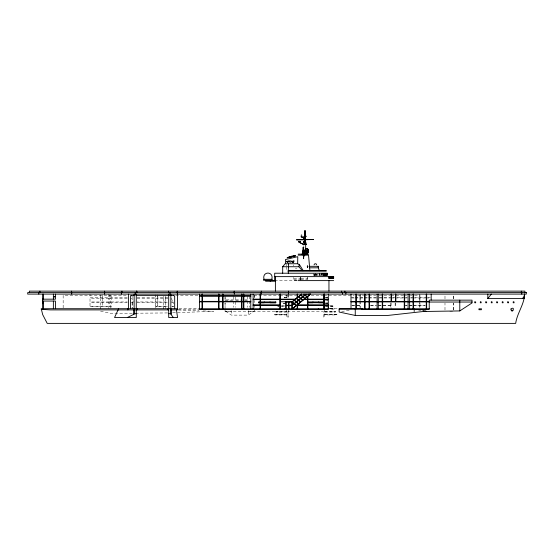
<?xml version="1.0" encoding="UTF-8"?>
<svg xmlns="http://www.w3.org/2000/svg" width="554" height="554" viewBox="0 0 554 554"><rect width="100%" height="100%" fill="white"/><g stroke="black" fill="none" stroke-linecap="round" stroke-linejoin="round"><path stroke-width="0.42" stroke-dasharray="2.77 2.08" d="M63.156 307.879L63.156 295.365L127.309 295.365M225.069 311.293L225.069 310.586L225.069 311.293L277.409 311.376L277.734 311.736L277.083 312.096M225.069 308.91L225.069 302.983M225.069 296.189L225.069 299.887L233.802 299.887M254.605 307.442L254.605 300.413M254.605 297.664L254.605 296.189M286.501 266.737L286.501 271.044L287.678 271.044M286.799 297.401L286.799 294.922L286.799 297.616L283.253 297.616L286.799 297.256M286.799 308.91L286.799 317.297L288.025 317.297L288.025 311.68L323.432 311.68L323.432 317.297L324.658 317.297L324.658 308.91M288.025 298.038L288.025 294.86M314.118 276.626L313.516 273.219M444.987 309.97L444.987 303.114M444.987 298.835L444.987 295.407M453.276 309.97L453.276 303.114M453.276 298.835L453.276 295.407M453.525 309.963L453.525 303.093M453.525 298.8L453.525 295.365M290.781 262.894L290.885 261.156L289.451 261.156L290.885 261.156M290.995 262.797L291.106 261.156L292.394 261.156L292.193 262.894M319.852 273.399L319.547 275.047L318.453 275.047L318.46 273.309M293.468 265.962L293.558 264.805M292.096 262.797L292.394 261.156M292.27 262.797L292.574 261.156C295.157 261.1 293.094 260.955 293.031 262.797M292.443 262.894L292.574 261.156M319.45 274.95L319.755 273.309L319.547 275.047L318.356 274.95M293.204 262.894L293.468 261.156M293.398 262.797L293.883 261.156M293.793 262.409L294.195 260.733L286.543 260.733M288.025 296.397L289.049 295.365M307.512 266.052C307.886 264.812 306.881 266.993 307.512 267.388M327.539 302.906L327.601 303.62M327.033 297.616L327.331 297.256M286.093 303.62L283.011 303.267L283.918 302.906L283.849 303.62M329.575 308.55L334.394 308.91L329.72 309.271M334.041 311.376L333.716 311.736L334.367 312.096M324.658 311.376L335.676 311.736L335.343 312.096L324.658 312.096M335.322 314.201L334.997 314.561L335.648 314.914M324.658 314.201L336.95 314.561L336.624 314.914L324.658 314.914M289.236 261.156C285.843 261.44 290.85 260.387 289.34 262.797M316.694 274.95C313.765 274.971 318.377 275.615 316.59 273.309M332.206 305.732L331.798 306.085L332.372 306.445M329.692 305.732L333.757 306.085L325.447 306.445M332.85 308.55L332.442 308.91L333.093 309.271M225.755 311.293L231.447 315.122L248.227 315.122L253.919 311.293M286.799 312.096L276.107 312.096L275.781 311.736L286.799 311.376M286.799 314.914L274.832 314.914L274.5 314.561L286.799 314.201M275.809 314.914L276.46 314.561L276.134 314.201M287.138 262.894L286.875 261.156L287.768 261.156L288.066 262.797M287.768 261.156L286.695 261.246M315.122 273.309C316.292 275.636 313.793 275.573 314.229 273.309M315.427 274.95L314.076 275.047L314.568 274.95M307.705 267.118L307.332 267.166M341.666 311.577L349.311 310.185M225.755 311.507L231.447 311.293L231.447 315.122M167.53 312.934L137.06 313.204M172.64 312.761L213.553 311.341L203.27 310.946M178.374 309.229L198.969 309.153M286.543 261.066L294.195 261.066M292.491 261.246L291.106 261.156M292.747 261.246L293.641 261.246M307.332 265.962L307.705 266.01M308.481 266.329L307.103 266.329L307.103 266.903L308.481 266.903M307.332 267.076C308.211 266.917 307.255 268.143 307.477 266.696M295.33 268.178L296.951 268.178M320.752 274.95L319.623 274.95L320.385 274.95M316.916 275.047C320.032 274.812 315.24 275.726 316.812 273.399M314.118 275.234L320.614 275.234M293.717 279.292L300.344 279.292M300.836 279.292L307.463 279.292M297.027 280.206L293.717 280.206L293.717 277.409M274.687 280.615L297.401 280.615M175.666 295.365L199.038 295.365M253.981 295.365L279.036 295.365M279.902 295.365L296.715 295.365M311.203 295.365L323.093 295.365M323.952 295.365L354.186 295.365M357.607 295.365L363.687 295.365M364.477 295.365L368.008 295.365M368.77 295.365L375.785 295.365M379.075 295.365L390.238 295.365M391.096 295.365L403.423 295.365M403.97 295.365L407.405 295.365M410.334 295.365L412.065 295.365M414.503 295.365L417.737 295.365M325.33 297.256L327.913 297.256M351.007 297.581L354.38 297.581M355.225 297.581L363.791 297.581M364.511 297.581L368.112 297.581M368.729 297.581L376.381 297.581M379.137 297.581L391.934 297.581M392.724 297.581L396.2 297.581M397.052 297.581L404.732 297.581M405.556 297.581L407.294 297.581M410.701 297.581L414.115 297.581M414.759 297.581L426.912 297.581M427.764 297.581L430.368 297.581M325.371 297.616L327.497 297.616M127.219 297.72L111.326 297.72L111.326 294.818M137.143 297.72L155.293 297.72L155.293 294.818M167.827 297.72L157.807 297.72L157.807 296.272M351.818 297.983L354.38 297.983M355.225 297.983L363.791 297.983M364.511 297.983L368.112 297.983M368.729 297.983L377.17 297.983M379.137 297.983L390.231 297.983M391.082 297.983L394.496 297.983M395.348 297.983L407.294 297.983M410.701 297.983L412.411 297.983M413.159 297.983L425.922 297.983M426.061 297.983L430.368 297.983M127.219 298.246L111.326 298.246L111.326 301.965L127.219 301.965M131.09 298.246L132.157 298.246L132.157 301.965L134.04 301.965M137.143 298.246L155.293 298.246L155.293 301.965L137.143 301.965M167.945 298.246L157.807 298.246L157.807 301.965L167.959 301.965M235.679 299.887L240.692 299.887M244.868 299.887L247.375 299.887M225.069 300.413L233.802 300.413M235.679 300.413L240.692 300.413M244.868 300.413L247.375 300.413M325.33 300.801L327.92 300.801M171.345 301.965L173.035 301.965M127.219 302.491L111.326 302.491L111.326 307.158M131.09 302.491L132.822 302.491M137.143 302.491L155.293 302.491L155.293 307.158M167.273 302.491L157.807 302.491L157.807 306.21L167.917 306.21M171.567 302.491L173.298 302.491M325.378 302.906L328.12 302.906M283.011 303.267L286.141 303.267M325.316 303.267L327.691 303.267M325.364 303.62L328.19 303.62M351.818 305.289L356.09 305.289M356.942 305.289L360.329 305.289M370.584 305.289L376.381 305.289M378.285 305.289L391.124 305.289M405.556 305.289L407.155 305.289M409.157 305.289L425.07 305.289M281.681 305.732L285.94 305.732M351.818 305.69L356.09 305.69M356.942 305.69L360.329 305.69M370.584 305.69L376.381 305.69M378.285 305.69L391.124 305.69M404.752 305.69L407.155 305.69M409.157 305.69L412.356 305.69M412.924 305.69L425.922 305.69M279.354 306.085L277.699 306.085L279.084 306.445M280.179 306.085L284.417 306.085M325.454 306.085L333.757 306.085M171.844 306.21L173.541 306.21M281.654 306.445L285.94 306.445M90.018 306.736L108.854 306.736L108.854 308.71M109.38 306.736L110.8 306.736L110.8 308.71M157.281 306.736L155.819 306.736L155.819 308.71M157.807 306.736L167.987 306.736M172.059 306.736L173.762 306.736M178.99 308.71L198.941 308.71M329.485 308.71L338.141 308.71M329.526 308.91L334.394 308.91M275.781 311.736L286.799 311.736M324.658 311.736L335.676 311.736M449.813 311.68L453.525 311.68M132.261 313.204L109.844 313.204L99.021 310.856M274.5 314.561L286.799 314.561M324.658 314.561L336.95 314.561M178.416 310.005L198.983 310.787M249.792 311.293L253.919 311.507M418.699 310.503L421.095 310.926M327.338 300.801L327.033 300.441M284.126 297.256L284.417 297.616M171.186 298.246L173.921 303.744M313.813 273.309L314.298 274.95M286.875 261.156L287.311 262.797M286.778 261.156L287.214 262.797M315.295 273.309L315.6 274.95M287.942 261.156L288.246 262.797M286.743 265.851L286.743 264.466M289.451 261.156L289.562 262.797M419.96 294.79L419.96 297.581M419.96 297.983L419.96 305.289M419.96 305.69L419.96 307.221M419.565 294.098L419.565 297.581M419.565 297.983L419.565 300.413M419.565 301.231L419.565 305.289M419.565 305.69L419.565 307.221M414.503 310.198L414.503 311.68M414.004 310.198L414.004 311.68M395.528 302.955L395.528 307.096M395.127 302.955L395.127 307.096M391.124 302.851L391.124 308.751M390.729 302.851L390.729 305.289M390.729 305.69L390.729 307.221M360.329 294.098L360.329 297.581M360.329 297.983L360.329 300.469M360.329 301.231L360.329 308.751M359.927 294.79L359.927 297.581M359.927 297.983L359.927 300.413M359.927 301.231L359.927 305.289M359.927 305.69L359.927 307.221M307.512 265.698L307.477 266.439M307.463 277.409L307.463 279.507M307.29 277.409L307.29 278.738L301.009 278.738L301.009 277.409M300.836 277.409L300.836 280.206M300.344 277.409L300.344 280.206M300.171 277.409L300.171 278.738L293.89 278.738L293.89 277.409M288.495 309.457L288.495 311.68M288.025 294.098L288.025 297.533M288.025 311.279L288.025 317.297M254.605 294.922L254.605 297.401M249.252 296.189L249.252 307.29M248.552 310.586L248.552 311.293M248.227 311.293L248.227 315.122M247.375 296.189L247.375 307.29M235.679 296.923L235.679 307.29M233.802 296.189L233.802 307.29M231.129 310.586L231.129 311.293M225.069 297.401L225.069 300.697M225.069 302.906L225.069 307.172M165.507 296.272L165.507 297.72M165.507 298.246L165.507 301.965M165.507 302.491L165.507 306.21M165.507 306.736L165.507 308.71M163.631 296.272L163.631 297.72M163.631 298.246L163.631 301.965M163.631 302.491L163.631 306.21M157.281 294.818L157.281 297.72L155.819 297.72L155.819 296.272M132.157 296.272L132.157 297.72M110.8 294.818L110.8 297.72L109.38 297.72L109.38 294.818M108.854 294.098L108.854 297.72L90.018 297.72L90.018 294.098M102.566 294.818L102.566 297.72M102.566 298.246L102.566 301.965M102.566 302.491L102.566 306.21M100.69 294.818L100.69 297.72M100.69 298.246L100.69 301.965M100.69 302.491L100.69 306.21M100.69 306.736L100.69 308.71L100.69 306.736M132.157 302.491L132.157 308.71L132.157 302.491M163.631 306.736L163.631 308.71L163.631 306.736M254.605 310.586L254.605 311.293L254.605 310.586M108.854 298.246L90.018 298.246L90.018 301.965L108.854 301.965L108.854 298.246M110.8 298.246L109.38 298.246L109.38 301.965L110.8 301.965L110.8 298.246M157.281 298.246L155.819 298.246L155.819 301.965L157.281 301.965L157.281 298.246M108.854 302.491L90.018 302.491L90.018 306.21L108.854 306.21L108.854 302.491M110.8 302.491L109.38 302.491L109.38 306.21L110.8 306.21L110.8 302.491M157.281 302.491L155.819 302.491L155.819 306.21L157.281 306.21L157.281 302.491"/><path stroke-width="0.83" d="M39.916 292.609L39.916 291.127M130.557 308.71L130.557 296.397L131.582 295.365M201.988 308.744L201.988 294.098M202.439 308.744L202.445 294.098M218.581 294.098L218.574 308.744L218.581 301.833L202.439 301.833M219.031 308.744L219.038 294.098M222.625 308.744L222.632 294.098M223.096 308.744L223.096 294.098M241.523 308.744L241.523 294.098M241.98 308.744L241.987 294.098M243.407 308.744L243.407 294.098M243.864 308.744L243.857 294.098M250.782 308.744L250.796 294.098M253.102 308.744L253.116 294.098M260.103 308.744L260.103 302.754M260.103 301.923L260.117 294.098M260.567 308.744L260.567 302.754M260.567 301.923L260.574 294.098M275.393 291.127L275.393 276.626M280.497 308.744L280.504 294.098M297.159 308.744L297.159 305.005M297.152 297.63L297.159 294.098M297.623 308.744L297.616 304.638M297.616 297.256L297.623 294.098M303.523 258.42L303.578 256.343M318.709 301.923L318.709 302.726L324.249 302.754L307.394 302.733L307.394 301.923L324.249 301.923M307.428 308.744L307.428 296.688M307.879 308.744L307.879 302.754M307.886 301.923L307.886 296.314M323.785 302.754L323.868 309.589M323.799 301.923L323.785 294.098M431.178 294.098L431.178 300.039M304.458 242.5L304.395 241.904L304.34 242.853M304.818 240.408L304.998 238.712L305.171 240.408L304.887 240.616L304.755 236.364M305.109 240.595L305.109 238.712L305.171 240.408M304.001 250.394C301.819 250.602 304.693 249.542 303.987 250.976L303.599 252.451L303.177 250.983L303.661 252.34L302.643 252.451M304.458 242.34L304.298 242.5A2.5 2.05 90 0 0 304.381 243.047L304.402 242.687M307.456 251.384L305.462 251.08L307.456 251.384L307.456 250.637L305.462 250.934C306.258 251.357 307.643 250.02 306.459 249.979M304.222 242.063L304.264 241.489L304.201 242.063M304.901 234.633L304.991 230.616L305.109 234.633M298.516 241.959L298.53 241.558L300.538 241.558L300.552 241.959L298.516 241.959L298.558 241.558M300.497 241.959L300.51 241.558M304.402 241.918L304.458 242.313M303.973 242.063L304.236 240.852L305.476 240.852L305.538 241.773M304.375 254.251L304.527 252.402L302.692 252.416L304.562 252.437L304.402 254.272M304.375 242.063L303.931 242.063L304.035 241.489L304.991 241.447M297.678 263.739L297.761 256.668L285.435 259.549L285.435 263.739M303.931 242.063L303.952 241.773A4.023 3.296 90 0 0 303.952 242.7L304.458 243.601M304.43 241.489L304.402 242.063M304.098 242.901L304.478 242.977M303.163 250.997C305.462 254.66 303.869 249.736 303.46 258.552M288.62 263.739L288.267 270.726L326.32 270.726M524.659 294.098C524.257 304.555 517.104 313.093 515.677 323.384L47.222 323.384L42.672 314.589L41.398 309.347M302.332 270.726L298.938 266.737L299.271 264.32L298.357 264.32L297.886 263.746L285.123 263.739L282.692 266.737L282.692 273.219M303.509 256.329L302.671 252.43L303.634 252.271M304.984 241.489L303.945 241.8M301.141 235.277L301.494 234.91L301.854 235.277M304.388 252.472L303.599 254.341L303.682 250.353L303.592 254.321L302.754 252.444M303.862 250.339L304.977 254.293L303.938 250.318M304.361 242.119L303.931 242.105L303.945 242.68L304.375 242.527M304.229 241.135L304.049 241.447L305.586 241.447M487.852 294.098L487.776 298.592L524.098 298.592L524.299 296.099L522.443 298.592M314.028 264.86L314.88 263.697L316.216 263.919L316.673 264.86M301.826 294.098L292.339 301.785L292.235 305.046L296.044 301.965L294.188 300.289M304.409 241.447L304.52 241.135M304.652 241.184L304.811 240.872M524.112 296.099L524.61 294.098M303.239 250.401L302.193 254.217L303.661 254.334M302.221 254.189L303.26 250.318M304.077 251.017L303.627 252.451L303.163 251.08M303.668 256.398C305.448 250.11 303.107 260.47 303.654 254.501L304.977 254.293M304.042 241.447L305.635 241.184M302.761 252.479L303.55 256.37M118.05 309.901L114.56 317.518L136.27 317.518L136.27 309.901M304.977 240.872L304.776 241.447L305.012 240.872M306.043 243.171L305.697 242.86L306.043 243.171L305.448 243.573L305.538 242.7M303.599 252.444L303.177 250.983M487.776 298.592L491.343 294.098M305.766 248.968L306.632 248.483C309.464 248.788 309.035 254.224 306.071 253.503L305.704 253.13M305.704 248.891L306.071 248.517C309.042 247.811 309.492 253.226 306.632 253.538L306.113 253.413M305.448 243.573L305.614 242.86L305.953 243.158M294.202 303.454L292.339 301.785L285.767 301.972L291.833 301.972L301.514 294.098M305.226 250.74L306.895 249.965M305.76 294.098L304.991 294.721L304.298 294.098M306.39 294.098L305.289 294.991L307.145 296.667M310.081 294.098L309.298 294.735L309.298 294.098M310.316 294.098L292.235 308.744L292.235 305.559L294.188 303.98L296.044 305.656M292.547 308.744L310.628 294.098M303.654 254.584L303.654 258.683M362.136 308.751L361.554 309.464L429.246 309.464L429.218 300.143L472.022 300.143L472.022 302.948L459.799 310.926L423.422 311.493M127.33 317.518L134.13 314.187L134.13 309.901M299.596 241.966L299.402 242.34M289.022 301.972L289.022 305.268L291.833 305.268L291.833 301.972L292.339 301.785M302.969 250.408L304.188 250.408M301.431 236.904L301.314 236.426L301.667 236.78M293.786 256.44L293.357 255.955L293.793 256.46M289.347 257.111L293.419 256.156M291.452 256.273L291.39 256.994M289.361 257.153C282.097 259.639 294.534 254.66 295.607 255.775M293.433 256.197L295.587 256.031M290.241 257.333L290.975 257.16M292.727 256.751L294.202 256.405M289.389 257.243L289.029 256.966L289.465 257.485M305.005 254.217L302.193 254.217M306.258 252.056L306.064 251.682M307.456 250.637L306.861 250.65M258.503 302.733L264.265 302.726L264.265 301.923M307.394 302.733L312.948 302.726L312.948 301.923M304.465 238.712L304.465 238.268L305.524 238.268L305.524 238.712L304.174 238.712L302.103 236.946L300.961 236.78L302.103 236.842L304.465 238.462M299.749 242.34L299.292 242.451L304.07 244.729L299.749 242.451M304.375 242.368L303.973 242.68L304.077 242.105M304.402 243.081C304.201 243.109 303.737 243.435 304.478 243.289M304.326 243.732L305.663 243.732M303.114 249.459L303.876 249.563M303.876 249.674L303.114 249.598L303.114 247.236L303.876 247.174L303.218 247.333L303.218 249.598M303.703 250.74L304.818 250.74M303.703 251.287L304.818 251.287M305.226 251.287L306.895 252.063L306.861 251.371M298.156 254.134L308.53 254.134M303.384 254.258L303.779 254.258M303.384 254.487L303.779 254.487M304.104 254.487L304.555 254.487M305.212 254.487L306.985 254.487M298.156 255.124L308.53 255.124L309.894 270.726M309.506 266.315L318.439 266.315L318.439 268.33L319.367 270.726M282.692 266.737L298.938 266.737M309.638 267.817L318.183 267.817L318.183 266.315M326.32 271.044L288.267 271.044L288.267 273.219M327.317 273.219L274.687 273.219L274.687 280.615L265.581 280.615L265.581 281.21L275.393 281.21M321.722 273.399L323.162 273.399L323.127 275.096L321.722 275.096L321.722 273.399L321.756 275.096M274.687 276.626L333.688 276.626M330.066 276.834L333.66 276.834L333.66 278.413L330.066 278.413L330.163 276.834M263.489 279.313L272.353 279.313M263.489 280.269L272.353 280.269M298.031 280.615L333.688 280.615M130.661 295.365L134.158 295.365M135.855 295.365L173.935 295.365M199.53 295.725L201.988 295.725M202.439 295.718L218.581 295.725M219.031 295.718L222.632 295.725M223.089 295.718L241.53 295.725M241.987 295.718L243.407 295.725M243.864 295.718L250.796 295.725M199.53 296.182L201.988 296.182M202.439 296.175L218.581 296.182L218.581 301.376L202.439 301.376M219.031 296.175L222.632 296.182M223.089 296.175L241.53 296.182M241.987 296.175L243.407 296.182M243.864 296.175L250.796 296.182M253.109 299.146L260.117 299.146M260.567 299.146L280.047 299.146L280.047 294.098L280.033 308.744L280.047 305.337L260.567 305.33M280.497 299.146L295.282 299.146M304.395 299.146L307.428 299.146M307.886 299.146L323.799 299.146M324.249 299.146L328.3 299.146M253.109 299.603L260.117 299.61M260.567 299.603L280.047 299.61L280.047 304.88L260.574 304.88M280.497 299.603L294.714 299.603M303.827 299.61L307.428 299.61M307.886 299.603L323.799 299.61M324.249 299.603L328.3 299.603M199.53 301.376L201.988 301.376M219.031 301.376L222.632 301.376M223.089 301.376L241.53 301.376M241.987 301.376L243.407 301.376M243.864 301.376L250.796 301.376M351.007 301.508L429.218 301.508M199.53 301.833L201.988 301.833M219.031 301.833L222.632 301.833M223.089 301.833L241.53 301.833M241.987 301.833L243.407 301.833M243.864 301.833L250.796 301.833M280.504 301.771L285.767 301.771L285.767 308.744M351.007 301.909L429.218 301.909M429.218 302.041L472.022 302.041M253.109 304.873L260.117 304.88M297.616 304.873L307.428 304.88M307.886 304.873L323.799 304.88M324.249 304.873L328.3 304.873M253.109 305.33L260.117 305.337M296.75 305.337L297.159 305.337M297.616 305.33L307.428 305.337M307.886 305.33L323.799 305.337M324.249 305.33L328.3 305.33L328.3 308.744L199.53 308.744M177.557 308.71L41.225 308.71L41.225 309.333L50.587 309.901L168.7 309.901M429.218 308.751L339.124 308.751L339.124 312.041L355.252 315.434L387.911 315.434L426.13 311.189L423.415 310.718L422.245 309.464M339.124 309.104L362.136 309.104M170.833 309.901L177.557 309.901L177.557 294.098M134.13 313.709L136.27 313.709M168.7 313.709L170.833 313.709M173.354 317.518L170.833 314.187L170.833 294.098M275.781 302.733L270.027 302.726L270.027 301.923M306.459 252.049L306.888 252.063M301.584 236.426L301.584 236.78M173.651 295.365L174.676 296.397L174.676 308.71M291.833 301.972L293.89 303.71M308.391 294.098L309.097 294.735L309.097 294.098M307.802 294.098L308.993 295.171M303.703 294.098L304.679 294.97L302.83 296.466L300.967 294.79M306.833 296.916L304.977 295.24L303.128 296.736L304.991 298.412M300.656 295.047L302.519 296.722L300.67 298.218L298.814 296.542M304.679 298.661L302.816 296.986L300.967 298.481L302.83 300.157M298.502 296.792L300.358 298.468L298.516 299.963L296.653 298.287M302.519 300.413L300.656 298.738L298.814 300.233L300.67 301.909M296.342 298.537L298.204 300.213L296.355 301.708L294.499 300.033M300.358 302.159L298.502 300.483L296.653 301.978L298.516 303.654M298.204 303.904L296.342 302.228L294.499 303.724L296.355 305.399M299.271 264.32L303.287 270.726M303.703 256.454L303.654 254.501M304.229 243.338L304.222 243.566M304.257 242.977L304.506 243.587M291.446 256.253L291.66 256.959M176.428 309.901L177.578 317.518L168.7 317.518L168.7 294.098M304.208 242.68L304.222 242.105M304.991 230.616L305.088 236.253M459.799 310.926L459.792 300.143M305.102 238.712L305.102 240.616M524.908 292.609L524.908 291.127L29.355 291.127L29.355 292.609M521.75 292.609L521.75 294.098M521.328 291.127L521.328 292.609M426.656 294.098L426.656 301.508M426.656 301.909L426.656 308.751M426.255 294.098L426.255 301.508M426.255 301.909L426.255 308.751M414.039 308.751L414.039 309.464M413.457 294.098L413.457 301.508M413.457 301.909L413.457 308.751M413.055 294.098L413.055 301.508M413.055 301.909L413.055 308.751M409.628 294.098L409.628 301.508M409.628 301.909L409.628 308.751M408.09 294.098L408.09 301.508M408.09 301.909L408.09 308.751M404.655 294.098L404.655 301.508M404.655 301.909L404.655 308.751M404.261 294.098L404.261 301.508M404.261 301.909L404.261 308.751M395.861 294.098L395.861 301.508M395.459 294.098L395.459 301.508M391.463 294.098L391.463 301.508M391.062 294.098L391.062 301.508M382.662 294.098L382.662 301.508M382.662 301.909L382.662 308.751M382.26 294.098L382.26 301.508M382.26 301.909L382.26 308.751M378.278 294.098L378.278 301.508M378.278 301.909L378.278 308.751M377.108 294.098L377.108 301.508M377.108 301.909L377.108 308.751M369.463 294.098L369.463 301.508M369.463 301.909L369.463 308.751M369.061 294.098L369.061 301.508M369.061 301.909L369.061 308.751M368.943 308.751L368.943 309.464M365.065 294.098L365.065 301.508M365.065 301.909L365.065 308.751M364.664 294.098L364.664 301.508M364.664 301.909L364.664 308.751M356.264 294.098L356.264 301.508M356.264 301.909L356.264 308.751M355.862 294.098L355.862 301.508M355.862 301.909L355.862 308.751M355.252 308.751L355.252 315.434M351.007 294.098L351.007 308.751M345.876 292.609L345.876 294.098M344.886 291.127L344.886 292.609M342.594 292.609L342.594 294.098M341.603 291.127L341.603 292.609M333.453 276.834L333.446 278.413M333.356 276.834L333.356 278.413M333.238 276.834L333.238 278.413M333.155 276.834L333.155 278.413M332.746 276.834L332.746 278.413M332.552 276.834L332.559 278.413M332.407 276.834L332.407 278.413M331.611 276.834L331.611 278.413M331.458 276.834L331.458 278.413M331.354 276.834L331.354 278.413M331.257 276.834L331.257 278.413M328.951 280.615L328.951 291.127M328.3 294.098L328.3 309.589L199.53 309.589L199.53 294.098M327.054 273.399L327.054 275.096M326.95 273.399L326.95 275.096M326.832 273.399L326.832 275.096M326.742 273.399L326.742 275.096M326.306 273.399L326.306 275.096M326.091 273.399L326.091 275.096M325.918 273.399L325.918 275.096M325.08 273.399L325.08 275.096M324.679 273.399L324.679 275.096M323.515 273.399L323.515 275.096M318.315 308.744L318.315 309.589M305.663 244.729L305.663 254.833M305.289 236.253L305.289 234.633L304.755 234.633L304.755 236.253M305.289 236.364L305.289 238.268M305.219 238.268L305.219 238.712M305.088 236.364L305.025 238.268M304.007 250.74L304.007 251.287M303.876 249.459L303.502 249.889L303.502 247.174M303.841 250.74L303.841 251.287M303.779 254.12L303.779 254.632L303.384 254.12M303.537 250.346L303.523 258.683M299.596 242.34L299.666 241.959L299.465 242.34M291.833 308.744L291.833 305.663L289.022 305.663L289.022 308.744M288.627 301.972L288.627 305.268L286.162 305.268L286.162 301.972M288.627 308.744L288.627 305.663L286.162 305.663L286.162 308.744M288.495 291.127L288.392 294.098M284.853 308.744L284.853 309.589M280.518 301.771L280.518 308.744M279.306 308.744L279.306 309.589M271.827 279.313C274.05 271.003 261.8 271.003 264.016 279.313M270.214 280.615L270.214 281.21M261.336 291.127L261.336 292.609M261.183 292.609L261.183 294.098M234.294 292.609L234.294 294.098M234.176 291.127L234.176 292.609M177.377 292.609L177.377 294.098M177.211 291.127L177.211 292.609M171.172 309.901L171.172 314.187M169.94 292.609L169.94 294.098M168.548 291.127L168.548 292.609M168.548 308.71L168.548 309.901M168.07 308.71L168.07 309.901M137.046 308.71L137.046 309.901M136.769 291.127L136.769 292.609M136.658 291.127L136.658 292.609M136.651 308.71L136.651 309.901M136.575 308.71L136.575 309.901M136.27 294.098L136.27 308.71M135.384 292.609L135.384 294.098M135.266 292.609L135.266 294.098M134.13 294.098L134.13 308.71M133.936 309.901L133.936 314.187M128.403 294.098L128.403 308.71M127.877 308.71L127.877 309.901M121.935 291.127L121.935 292.609M121.368 292.609L121.368 294.098M118.445 308.71L118.445 309.901M104.651 294.098L104.623 291.127M71.729 292.609L71.729 294.098M71.591 291.127L71.591 292.609M55.448 294.098L55.448 296.48L53.953 296.48L53.953 297.006L55.448 297.006L55.448 299.167L42.436 299.167L42.436 301.057L55.448 301.057L55.448 308.71M53.371 294.098L53.371 299.167M53.371 301.057L53.371 308.71M43.302 294.098L43.302 299.167M43.302 301.057L43.302 308.71M42.859 302.436L42.859 303.737M42.748 294.098L42.748 299.167M42.748 301.057L42.748 308.71M38.815 292.609L38.815 294.098M324.249 294.098L324.249 308.744L324.256 294.098M479.009 308.973L479.009 309.734L481.433 309.734L481.433 308.737L479.009 308.973M304.887 238.712L304.887 240.616L304.88 238.712M304.084 241.8L304.091 241.752M510.926 309.028C512.007 314.804 515.829 305.448 510.926 309.028M304.34 241.184L304.354 241.135M474.84 301.951L474.84 302.782L475.678 302.782L475.678 301.951L474.84 301.951M480.325 301.951L480.325 302.782L481.163 302.782L481.163 301.951L480.325 301.951M485.81 301.951L485.81 302.782L486.641 302.789L486.647 301.951L485.81 301.951M491.294 301.951L491.294 302.782L492.125 302.782L492.125 301.951L491.294 301.951M496.772 301.951L496.772 302.782L497.61 302.782L497.61 301.951L496.772 301.951M502.256 301.951L502.256 302.782L503.094 302.782L503.094 301.951L502.256 301.951M507.741 301.951L507.741 302.782L508.572 302.782L508.572 301.951L507.741 301.951M513.219 301.951L513.219 302.782L514.057 302.782L514.057 301.951L513.219 301.951M512.817 310.614L511.938 310.766L512.817 310.614M306.161 236.253L303.883 236.364L306.161 236.253M313.419 239.536L296.57 239.813L313.419 239.536M306.487 244.39L303.46 244.729L306.487 244.39M324.783 273.399L323.404 273.399L323.404 275.096L324.783 275.096L324.783 273.399M327.289 273.399L324.914 273.399L324.914 275.096L327.289 275.096L327.289 273.399M329.865 276.834L328.508 276.834L328.543 278.413L329.865 278.413L329.865 276.834M526.3 292.609L27.7 292.609L27.7 294.098L526.3 294.098L526.3 292.609M275.781 301.923L258.503 301.923L258.503 302.761L275.781 302.761L275.781 301.923M511.688 310.676L511.224 310.372L511.64 310.662"/></g></svg>
